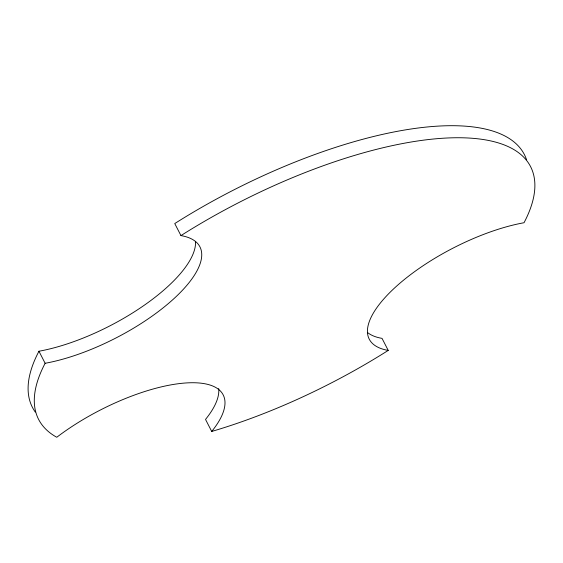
<?xml version="1.0" encoding="UTF-8"?>
<svg xmlns="http://www.w3.org/2000/svg" width="563" height="563" viewBox="0 0 563 563"><rect width="100%" height="100%" fill="white"/><g stroke="black" fill="none" stroke-linecap="round" stroke-linejoin="round"><path stroke-width="0.84" d="M218.683 388.554A116.442 42.675 -27.2 0 1 205.523 419.407L211.709 431.448A276.553 101.354 -27.2 0 0 388.224 350.411L382.031 338.37A116.442 42.675 -27.2 0 1 367.393 332.409M211.709 431.448A116.442 42.675 -27.2 0 0 189.069 382.798A116.442 42.675 -27.2 0 0 56.757 437.261A276.553 101.354 -27.2 0 1 45.131 363.283A116.442 42.675 -27.2 0 0 175.607 297.088A116.442 42.675 -27.2 0 0 180.948 235.594L174.755 223.553A276.553 101.354 -27.2 0 1 526.553 159.737M195.502 241.33A116.442 42.675 -27.2 0 1 144.958 304.752A116.442 42.675 -27.2 0 1 38.946 351.235L45.131 363.283M180.948 235.594A276.553 101.354 -27.2 0 1 449.555 137.9A276.553 101.354 -27.2 0 1 524.033 222.73A116.442 42.675 -27.2 0 0 393.558 288.918A116.442 42.675 -27.2 0 0 388.224 350.411M35.286 412.06A276.553 101.354 -27.2 0 1 38.946 351.235"/></g></svg>
